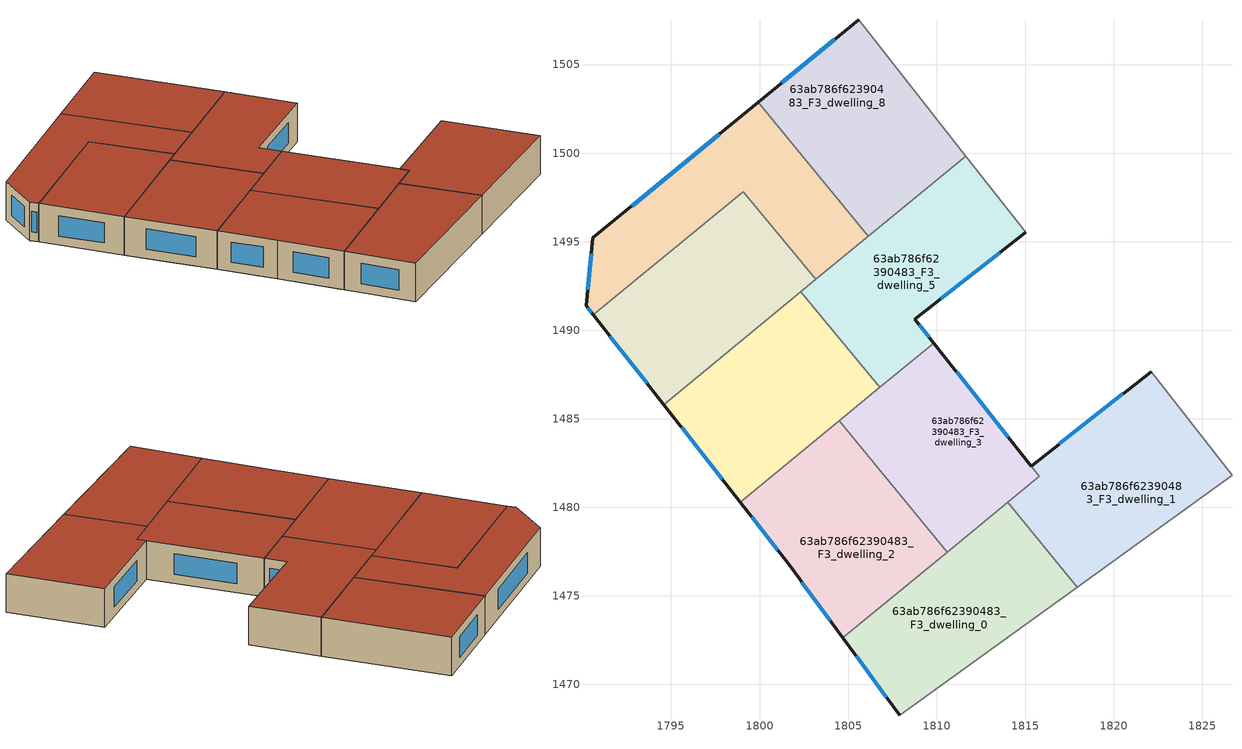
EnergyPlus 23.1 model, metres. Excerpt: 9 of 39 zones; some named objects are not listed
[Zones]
63ab786f62390483_F3_dwelling_0
 floor to 63ab786f62390483_F2_dwelling_5 (EU_floor_Construction): 1812.72,1479.22 1816.59,1474.51 1807.92,1468.25 1804.7,1472.63 z9
 floor to 63ab786f62390483_F2_dwelling_0 (EU_floor_Construction): 1814.88,1479.21 1817.94,1475.48 1816.59,1474.51 1813.6,1478.16 z9
 floor to 63ab786f62390483_F2_dwelling_1 (EU_floor_Construction): 1814.01,1480.28 1814.88,1479.21 1813.6,1478.16 1812.72,1479.22 z9
 wall outside (EU_wall_Construction): 1804.7,1472.63 1807.92,1468.25 z9:12
 wall adiabatic (EU_wall_Construction): 1807.92,1468.25 1817.95,1475.48 z9:12
 wall to 63ab786f62390483_F3_dwelling_1 (EU_wall_Construction): 1817.95,1475.48 1814.01,1480.28 z9:12
 wall to 63ab786f62390483_F3_dwelling_2 (EU_wall_Construction): 1810.59,1477.47 1804.7,1472.63 z9:12
 wall to 63ab786f62390483_F3_dwelling_3 (EU_wall_Construction): 1814.01,1480.28 1810.59,1477.47 z9:12
 window (EU_Window_Construction): 1805.46,1471.6 1807.17,1469.28 z9.7:11.3
 roof outside (EU_roof_Construction): 1817.95,1475.48 1814.01,1480.28 1804.7,1472.63 1807.92,1468.25 z12
63ab786f62390483_F3_dwelling_1
 floor to 63ab786f62390483_F2_dwelling_0 (EU_floor_Construction): 1823.3,1486.13 1826.68,1481.79 1817.94,1475.48 1814.88,1479.21 z9
 floor to 63ab786f62390483_F2_dwelling_1 (EU_floor_Construction): 1822.12,1487.66 1823.3,1486.13 1814.88,1479.21 1814.01,1480.28 1815.79,1481.74 1815.33,1482.32 z9
 wall outside (EU_wall_Construction): 1822.12,1487.66 1815.33,1482.32 z9:12
 wall adiabatic (EU_wall_Construction): 1817.95,1475.48 1826.68,1481.79 1822.12,1487.66 z9:12
 wall to 63ab786f62390483_F3_dwelling_3 (EU_wall_Construction): 1815.33,1482.32 1815.79,1481.74 1814.01,1480.28 z9:12
 window (EU_Window_Construction): 1820.53,1486.4 1816.93,1483.57 z9.7:11.3
 roof outside (EU_roof_Construction): 1826.68,1481.79 1822.12,1487.66 1815.33,1482.32 1815.79,1481.74 1814.01,1480.28 1817.95,1475.48 z12
63ab786f62390483_F3_dwelling_2
 floor to 63ab786f62390483_F2_dwelling_6 (EU_floor_Construction): 1806.42,1482.55 1810.4,1477.71 1804.52,1472.88 1801.68,1476.74 1800.77,1477.9 z9
 floor to 63ab786f62390483_F2_dwelling_5 (EU_floor_Construction): 1810.4,1477.71 1810.59,1477.47 1804.7,1472.63 1804.52,1472.88 z9
 floor to 63ab786f62390483_F2_dwelling_7 (EU_floor_Construction): 1804.5,1484.89 1806.42,1482.55 1800.77,1477.9 1798.9,1480.29 z9
 wall outside (EU_wall_Construction): 1798.9,1480.29 1801.68,1476.74 1804.7,1472.63 z9:12
 wall to 63ab786f62390483_F3_dwelling_3 (EU_wall_Construction): 1810.59,1477.47 1804.5,1484.89 z9:12
 wall to 63ab786f62390483_F3_dwelling_4 (EU_wall_Construction): 1804.5,1484.89 1798.9,1480.29 z9:12
 window (EU_Window_Construction): 1799.56,1479.45 1801.03,1477.58 / 1802.39,1475.78 1803.99,1473.6 z9.7:11.3
 roof outside (EU_roof_Construction): 1810.59,1477.47 1804.5,1484.89 1798.9,1480.29 1801.68,1476.74 1804.7,1472.63 z12
63ab786f62390483_F3_dwelling_3
 floor to 63ab786f62390483_F2_dwelling_1 (EU_floor_Construction): 1809.84,1489.27 1815.79,1481.74 1812.72,1479.22 1806.63,1486.63 z9
 floor to 63ab786f62390483_F2_dwelling_6 (EU_floor_Construction): 1808.55,1484.29 1812.53,1479.45 1810.4,1477.71 1806.42,1482.55 z9
 floor to 63ab786f62390483_F2_dwelling_5 (EU_floor_Construction): 1812.53,1479.45 1812.72,1479.22 1810.59,1477.47 1810.4,1477.71 z9
 floor adiabatic (EU_floor_Construction): 1806.63,1486.63 1808.55,1484.29 1806.42,1482.55 1804.5,1484.89 z9
 wall outside (EU_wall_Construction): 1815.33,1482.32 1809.84,1489.27 z9:12
 wall to 63ab786f62390483_F3_dwelling_5 (EU_wall_Construction): 1809.84,1489.27 1806.79,1486.77 z9:12
 wall to 63ab786f62390483_F3_dwelling_4 (EU_wall_Construction): 1806.79,1486.77 1804.5,1484.89 z9:12
 window (EU_Window_Construction): 1814.04,1483.95 1811.13,1487.64 z9.7:11.3
 roof outside (EU_roof_Construction): 1815.79,1481.74 1809.84,1489.27 1804.5,1484.89 1810.59,1477.47 z12
63ab786f62390483_F3_dwelling_4
 floor to 63ab786f62390483_F2_dwelling_8 (EU_floor_Construction): 1802.18,1492.05 1804.49,1489.23 1796.83,1482.93 1794.58,1485.8 z9
 floor to 63ab786f62390483_F2_dwelling_2 (EU_floor_Construction): 1802.68,1491.77 1806.49,1487.14 1806.32,1487 1802.52,1491.64 z9
 floor to 63ab786f62390483_F2_dwelling_1 (EU_floor_Construction): 1806.49,1487.14 1806.79,1486.77 1806.63,1486.63 1806.32,1487 z9
 floor to 63ab786f62390483_F2_dwelling_3 (EU_floor_Construction): 1802.34,1492.18 1802.68,1491.77 1802.52,1491.64 1802.18,1492.05 z9
 floor to 63ab786f62390483_F2_dwelling_7 (EU_floor_Construction): 1804.49,1489.23 1806.63,1486.63 1798.9,1480.29 1796.83,1482.93 z9
 wall outside (EU_wall_Construction): 1794.58,1485.8 1798.9,1480.29 z9:12
 wall to 63ab786f62390483_F3_dwelling_5 (EU_wall_Construction): 1806.79,1486.77 1802.34,1492.18 z9:12
 wall to 63ab786f62390483_F3_dwelling_6 (EU_wall_Construction): 1802.34,1492.18 1794.58,1485.8 z9:12
 window (EU_Window_Construction): 1795.59,1484.51 1797.89,1481.58 z9.7:11.3
 roof outside (EU_roof_Construction): 1806.79,1486.77 1802.34,1492.18 1794.58,1485.8 1798.9,1480.29 z12
63ab786f62390483_F3_dwelling_5
 floor to 63ab786f62390483_F2_dwelling_2 (EU_floor_Construction): 1811.98,1499.41 1815.04,1495.54 1808.77,1490.62 1809.54,1489.65 1806.49,1487.14 1802.68,1491.77 z9
 floor to 63ab786f62390483_F2_dwelling_1 (EU_floor_Construction): 1809.54,1489.65 1809.84,1489.27 1806.79,1486.77 1806.49,1487.14 z9
 floor to 63ab786f62390483_F2_dwelling_3 (EU_floor_Construction): 1811.65,1499.83 1811.98,1499.41 1802.68,1491.77 1802.34,1492.18 z9
 wall outside (EU_wall_Construction): 1809.84,1489.27 1808.77,1490.62 1815.04,1495.54 z9:12
 wall adiabatic (EU_wall_Construction): 1815.04,1495.54 1811.65,1499.83 z9:12
 wall to 63ab786f62390483_F3_dwelling_8 (EU_wall_Construction): 1811.65,1499.83 1806.14,1495.3 z9:12
 wall to 63ab786f62390483_F3_dwelling_7 (EU_wall_Construction): 1806.14,1495.3 1803.17,1492.86 z9:12
 wall to 63ab786f62390483_F3_dwelling_6 (EU_wall_Construction): 1803.17,1492.86 1802.34,1492.18 z9:12
 window (EU_Window_Construction): 1810.24,1491.78 1813.57,1494.38 / 1809.59,1489.59 1809.02,1490.3 z9.7:11.3
 roof outside (EU_roof_Construction): 1809.84,1489.27 1808.77,1490.62 1815.04,1495.54 1811.65,1499.83 1802.34,1492.18 1806.79,1486.77 z12
63ab786f62390483_F3_dwelling_6
 floor adiabatic (EU_floor_Construction): 1798.1,1497.01 1800.38,1494.24 1792.82,1488.04 1790.61,1490.86 z9
 floor to 63ab786f62390483_F2_dwelling_4 (EU_floor_Construction): 1799.09,1497.83 1800.21,1496.46 1799.22,1495.65 1798.1,1497.01 z9
 floor to 63ab786f62390483_F2_dwelling_8 (EU_floor_Construction): 1800.38,1494.24 1802.18,1492.05 1794.58,1485.8 1792.82,1488.04 z9
 floor to 63ab786f62390483_F2_dwelling_3 (EU_floor_Construction): 1800.21,1496.46 1803.17,1492.86 1802.18,1492.05 1799.22,1495.65 z9
 wall outside (EU_wall_Construction): 1790.61,1490.86 1794.58,1485.8 z9:12
 wall to 63ab786f62390483_F3_dwelling_7 (EU_wall_Construction): 1803.17,1492.86 1799.09,1497.83 1790.61,1490.86 z9:12
 window (EU_Window_Construction): 1791.54,1489.67 1793.65,1486.99 z9.7:11.3
 roof outside (EU_roof_Construction): 1803.17,1492.86 1799.09,1497.83 1790.61,1490.86 1794.58,1485.8 z12
63ab786f62390483_F3_dwelling_7
 floor to 63ab786f62390483_F2_dwelling_4 (EU_floor_Construction): 1799.92,1502.87 1803.18,1498.9 1800.21,1496.46 1799.09,1497.83 1798.1,1497.01 1795.96,1499.62 z9
 floor to 63ab786f62390483_F2_dwelling_3 (EU_floor_Construction): 1803.18,1498.9 1806.14,1495.3 1803.17,1492.86 1800.21,1496.46 z9
 floor to 63ab786f62390483_F2_dwelling_9 (EU_floor_Construction): 1795.96,1499.62 1798.1,1497.01 1790.61,1490.86 1790.2,1491.38 1790.59,1495.21 z9
 wall outside (EU_wall_Construction): 1799.92,1502.88 1790.59,1495.21 1790.2,1491.38 1790.61,1490.86 z9:12
 wall to 63ab786f62390483_F3_dwelling_8 (EU_wall_Construction): 1806.14,1495.3 1799.92,1502.88 z9:12
 window (EU_Window_Construction): 1790.3,1491.26 1790.52,1490.98 / 1790.5,1494.31 1790.29,1492.28 / 1797.73,1501.08 1792.78,1497.01 z9.7:11.3
 roof outside (EU_roof_Construction): 1803.17,1492.86 1806.14,1495.3 1799.92,1502.88 1790.59,1495.21 1790.2,1491.38 1790.61,1490.86 1799.09,1497.83 z12
63ab786f62390483_F3_dwelling_8
 floor to 63ab786f62390483_F2_dwelling_3 (EU_floor_Construction): 1808.77,1503.49 1811.65,1499.83 1806.14,1495.3 1803.18,1498.9 z9
 floor to 63ab786f62390483_F2_dwelling_4 (EU_floor_Construction): 1805.59,1507.54 1808.77,1503.49 1803.18,1498.9 1799.92,1502.87 z9
 wall outside (EU_wall_Construction): 1805.59,1507.54 1799.92,1502.88 z9:12
 wall adiabatic (EU_wall_Construction): 1811.65,1499.83 1805.59,1507.54 z9:12
 window (EU_Window_Construction): 1804.26,1506.44 1801.25,1503.97 z9.7:11.3
 roof outside (EU_roof_Construction): 1811.65,1499.83 1805.59,1507.54 1799.92,1502.88 1806.14,1495.3 z12
[Building]
EU S2 Campaign: North Axis=0; Terrain=City; Solar Distribution=FullExterior
[Site:Location]
Budapest.Ferenc.Liszt.Intl.AP: Latitude=47.437; Longitude=19.256; Time Zone=1; Elevation=185
[SizingPeriod:WeatherFileDays]
AnnualSizingPeriod: Begin Month=1; Begin Day of Month=1; End Month=12; End Day of Month=31; Day of Week for Start Day=Monday; Use Weather File Daylight Saving Period=No; Use Weather File Rain and Snow Indicators=No
[MATERIAL]
EU_InternalMass_Material: Roughness=MediumRough; Thickness=0.1; Conductivity=1; Density=1800; Specific Heat=900; Thermal Absorptance=0.9; Solar Absorptance=0.7; Visible Absorptance=0.7
[MATERIAL:NOMASS] Roughness=MediumRough; Thermal Absorptance=0.9; Solar Absorptance=0.7; Visible Absorptance=0.7
Name | Thermal Resistance
EU_wall_NoMass | 0.832559
EU_roof_NoMass | 1.39638
EU_floor_NoMass | 0.872794
[WINDOWMATERIAL:SIMPLEGLAZINGSYSTEM]
EU_Window_SimpleGlazing: UFactor=2.79869; Solar Heat Gain Coefficient=0.75; Visible Transmittance=0.75
[CONSTRUCTION]
EU_wall_Construction: EU_wall_NoMass
EU_roof_Construction: EU_roof_NoMass
EU_floor_Construction: EU_floor_NoMass
EU_Window_Construction: EU_Window_SimpleGlazing
EU_InternalMass_Construction: EU_InternalMass_Material
[ZONE] Type=1; Multiplier=1; Ceiling Height=autocalculate; Floor Area=autocalculate; Part of Total Floor Area=Yes
Name | Volume
63ab786f62390483_F3_dwelling_0 | 212.904
63ab786f62390483_F3_dwelling_1 | 229.594
63ab786f62390483_F3_dwelling_2 | 212.92
63ab786f62390483_F3_dwelling_3 | 196.242
63ab786f62390483_F3_dwelling_4 | 212.899
63ab786f62390483_F3_dwelling_5 | 212.913
63ab786f62390483_F3_dwelling_6 | 212.927
63ab786f62390483_F3_dwelling_7 | 212.932
63ab786f62390483_F3_dwelling_8 | 212.918
[INTERNALMASS] Construction=EU_InternalMass_Construction
Name | Zone or ZoneList | Surface Area
63ab786f62390483_F3_dwelling_0_EU_InternalMass | 63ab786f62390483_F3_dwelling_0 | 70.9691
63ab786f62390483_F3_dwelling_1_EU_InternalMass | 63ab786f62390483_F3_dwelling_1 | 76.5305
63ab786f62390483_F3_dwelling_2_EU_InternalMass | 63ab786f62390483_F3_dwelling_2 | 70.9738
63ab786f62390483_F3_dwelling_3_EU_InternalMass | 63ab786f62390483_F3_dwelling_3 | 65.4196
63ab786f62390483_F3_dwelling_4_EU_InternalMass | 63ab786f62390483_F3_dwelling_4 | 70.9675
63ab786f62390483_F3_dwelling_5_EU_InternalMass | 63ab786f62390483_F3_dwelling_5 | 70.9705
63ab786f62390483_F3_dwelling_6_EU_InternalMass | 63ab786f62390483_F3_dwelling_6 | 70.9767
63ab786f62390483_F3_dwelling_7_EU_InternalMass | 63ab786f62390483_F3_dwelling_7 | 70.9774
63ab786f62390483_F3_dwelling_8_EU_InternalMass | 63ab786f62390483_F3_dwelling_8 | 70.9742
[OTHEREQUIPMENT] Fuel Type=Electricity; Design Level Calculation Method=Watts/Area; Power per Zone Floor Area=1; Fraction Latent=0; Fraction Radiant=0; Fraction Lost=0; Carbon Dioxide Generation Rate=0; EndUse Subcategory=EU_Step8_InternalGains
Name | Zone or ZoneList or Space or SpaceList | Schedule
EU_Step8_InternalGain_63ab786f62390483_F3_dwelling_0_f000 | 63ab786f62390483_F3_dwelling_0 | EU_Step8_GainSchedule_63ab786f62390483_F3_dwelling_0_f000
EU_Step8_InternalGain_63ab786f62390483_F3_dwelling_1_f000 | 63ab786f62390483_F3_dwelling_1 | EU_Step8_GainSchedule_63ab786f62390483_F3_dwelling_1_f000
EU_Step8_InternalGain_63ab786f62390483_F3_dwelling_2_f000 | 63ab786f62390483_F3_dwelling_2 | EU_Step8_GainSchedule_63ab786f62390483_F3_dwelling_2_f000
EU_Step8_InternalGain_63ab786f62390483_F3_dwelling_3_f000 | 63ab786f62390483_F3_dwelling_3 | EU_Step8_GainSchedule_63ab786f62390483_F3_dwelling_3_f000
EU_Step8_InternalGain_63ab786f62390483_F3_dwelling_4_f000 | 63ab786f62390483_F3_dwelling_4 | EU_Step8_GainSchedule_63ab786f62390483_F3_dwelling_4_f000
EU_Step8_InternalGain_63ab786f62390483_F3_dwelling_5_f000 | 63ab786f62390483_F3_dwelling_5 | EU_Step8_GainSchedule_63ab786f62390483_F3_dwelling_5_f000
EU_Step8_InternalGain_63ab786f62390483_F3_dwelling_6_f000 | 63ab786f62390483_F3_dwelling_6 | EU_Step8_GainSchedule_63ab786f62390483_F3_dwelling_6_f000
EU_Step8_InternalGain_63ab786f62390483_F3_dwelling_7_f000 | 63ab786f62390483_F3_dwelling_7 | EU_Step8_GainSchedule_63ab786f62390483_F3_dwelling_7_f000
EU_Step8_InternalGain_63ab786f62390483_F3_dwelling_8_f000 | 63ab786f62390483_F3_dwelling_8 | EU_Step8_GainSchedule_63ab786f62390483_F3_dwelling_8_f000
[ZONEVENTILATION:DESIGNFLOWRATE] Schedule=EU_AlwaysOn; Design Flow Rate Calculation Method=AirChanges/Hour; Air Changes per Hour=0.475469; Ventilation Type=Natural; Fan Pressure Rise=0; Fan Total Efficiency=1; Constant Term Coefficient=1; Temperature Term Coefficient=0; Velocity Term Coefficient=0; Velocity Squared Term Coefficient=0; Minimum Indoor Temperature=-100; Maximum Indoor Temperature=100; Delta Temperature=-100; Minimum Outdoor Temperature=-100; Maximum Outdoor Temperature=100; Maximum Wind Speed=40
Name | Zone or ZoneList or Space or SpaceList
EU_ConstantAir_63ab786f62390483_F3_dwelling_0 | 63ab786f62390483_F3_dwelling_0
EU_ConstantAir_63ab786f62390483_F3_dwelling_1 | 63ab786f62390483_F3_dwelling_1
EU_ConstantAir_63ab786f62390483_F3_dwelling_2 | 63ab786f62390483_F3_dwelling_2
EU_ConstantAir_63ab786f62390483_F3_dwelling_3 | 63ab786f62390483_F3_dwelling_3
EU_ConstantAir_63ab786f62390483_F3_dwelling_4 | 63ab786f62390483_F3_dwelling_4
EU_ConstantAir_63ab786f62390483_F3_dwelling_5 | 63ab786f62390483_F3_dwelling_5
EU_ConstantAir_63ab786f62390483_F3_dwelling_6 | 63ab786f62390483_F3_dwelling_6
EU_ConstantAir_63ab786f62390483_F3_dwelling_7 | 63ab786f62390483_F3_dwelling_7
EU_ConstantAir_63ab786f62390483_F3_dwelling_8 | 63ab786f62390483_F3_dwelling_8
[HVACTEMPLATE:ZONE:IDEALLOADSAIRSYSTEM] System Availability Schedule=EU_AlwaysOn; Maximum Heating Supply Air Temperature=50; Minimum Cooling Supply Air Temperature=13; Maximum Heating Supply Air Humidity Ratio=0.0156; Minimum Cooling Supply Air Humidity Ratio=0.0077; Heating Limit=NoLimit; Cooling Limit=NoLimit; Heating Availability Schedule=EU_AlwaysOn; Cooling Availability Schedule=EU_CoolingOff; Dehumidification Control Type=ConstantSensibleHeatRatio; Cooling Sensible Heat Ratio=0.7; Dehumidification Setpoint=60; Humidification Control Type=None; Humidification Setpoint=30; Outdoor Air Method=None; Outdoor Air Flow Rate per Person=0.00944; Outdoor Air Flow Rate per Zone Floor Area=0; Outdoor Air Flow Rate per Zone=0; Demand Controlled Ventilation Type=None; Outdoor Air Economizer Type=NoEconomizer; Heat Recovery Type=None; Sensible Heat Recovery Effectiveness=0.7; Latent Heat Recovery Effectiveness=0.65
Name | Template Thermostat
63ab786f62390483_F3_dwelling_0 | EU_HeatOnly_63ab786f62390483_F3_dwelling_0
63ab786f62390483_F3_dwelling_1 | EU_HeatOnly_63ab786f62390483_F3_dwelling_1
63ab786f62390483_F3_dwelling_2 | EU_HeatOnly_63ab786f62390483_F3_dwelling_2
63ab786f62390483_F3_dwelling_3 | EU_HeatOnly_63ab786f62390483_F3_dwelling_3
63ab786f62390483_F3_dwelling_4 | EU_HeatOnly_63ab786f62390483_F3_dwelling_4
63ab786f62390483_F3_dwelling_5 | EU_HeatOnly_63ab786f62390483_F3_dwelling_5
63ab786f62390483_F3_dwelling_6 | EU_HeatOnly_63ab786f62390483_F3_dwelling_6
63ab786f62390483_F3_dwelling_7 | EU_HeatOnly_63ab786f62390483_F3_dwelling_7
63ab786f62390483_F3_dwelling_8 | EU_HeatOnly_63ab786f62390483_F3_dwelling_8
[SIZING:ZONE] Zone Cooling Design Supply Air Temperature Input Method=SupplyAirTemperature; Zone Cooling Design Supply Air Temperature=13; Zone Heating Design Supply Air Temperature Input Method=SupplyAirTemperature; Zone Heating Design Supply Air Temperature=50; Zone Cooling Design Supply Air Humidity Ratio=0.008; Zone Heating Design Supply Air Humidity Ratio=0.008; Cooling Design Air Flow Method=DesignDay; Cooling Design Air Flow Rate=0; Cooling Minimum Air Flow per Zone Floor Area=0.000762; Cooling Minimum Air Flow=0; Cooling Minimum Air Flow Fraction=0.2; Heating Design Air Flow Method=DesignDay; Heating Design Air Flow Rate=0; Heating Maximum Air Flow per Zone Floor Area=0.002032; Heating Maximum Air Flow=0.141576; Heating Maximum Air Flow Fraction=0.3; Account for Dedicated Outdoor Air System=No; Dedicated Outdoor Air System Control Strategy=NeutralSupplyAir; Dedicated Outdoor Air Low Setpoint Temperature for Design=autosize; Dedicated Outdoor Air High Setpoint Temperature for Design=autosize; Zone Load Sizing Method=Sensible Load Only No Latent Load; Zone Latent Cooling Design Supply Air Humidity Ratio Input Method=HumidityRatioDifference; Zone Cooling Design Supply Air Humidity Ratio Difference=0.005; Zone Latent Heating Design Supply Air Humidity Ratio Input Method=HumidityRatioDifference; Zone Humidification Design Supply Air Humidity Ratio Difference=0.005
63ab786f62390483_F3_dwelling_0; 63ab786f62390483_F3_dwelling_1; 63ab786f62390483_F3_dwelling_2; 63ab786f62390483_F3_dwelling_3; 63ab786f62390483_F3_dwelling_4; 63ab786f62390483_F3_dwelling_5; 63ab786f62390483_F3_dwelling_6; 63ab786f62390483_F3_dwelling_7; 63ab786f62390483_F3_dwelling_8
[SCHEDULE:CONSTANT]
Name | Hourly Value
EU_AlwaysOn | 1
EU_CoolingOff | 0
[SCHEDULE:FILE] Column Number=1; Rows to Skip at Top=0; Number of Hours of Data=8760; Column Separator=Comma; Interpolate to Timestep=No; Minutes per Item=60; Adjust Schedule for Daylight Savings=Yes
Name | File
EU_Step8_GainSchedule_63ab786f62390483_F3_dwelling_0_f000 | ../../schedules/63ab786f62390483/63ab786f62390483_F3_dwelling_0_f000_gain.csv
EU_Step8_GainSchedule_63ab786f62390483_F3_dwelling_1_f000 | ../../schedules/63ab786f62390483/63ab786f62390483_F3_dwelling_1_f000_gain.csv
EU_Step8_GainSchedule_63ab786f62390483_F3_dwelling_2_f000 | ../../schedules/63ab786f62390483/63ab786f62390483_F3_dwelling_2_f000_gain.csv
EU_Step8_GainSchedule_63ab786f62390483_F3_dwelling_3_f000 | ../../schedules/63ab786f62390483/63ab786f62390483_F3_dwelling_3_f000_gain.csv
EU_Step8_GainSchedule_63ab786f62390483_F3_dwelling_4_f000 | ../../schedules/63ab786f62390483/63ab786f62390483_F3_dwelling_4_f000_gain.csv
EU_Step8_GainSchedule_63ab786f62390483_F3_dwelling_5_f000 | ../../schedules/63ab786f62390483/63ab786f62390483_F3_dwelling_5_f000_gain.csv
EU_Step8_GainSchedule_63ab786f62390483_F3_dwelling_6_f000 | ../../schedules/63ab786f62390483/63ab786f62390483_F3_dwelling_6_f000_gain.csv
EU_Step8_GainSchedule_63ab786f62390483_F3_dwelling_7_f000 | ../../schedules/63ab786f62390483/63ab786f62390483_F3_dwelling_7_f000_gain.csv
EU_Step8_GainSchedule_63ab786f62390483_F3_dwelling_8_f000 | ../../schedules/63ab786f62390483/63ab786f62390483_F3_dwelling_8_f000_gain.csv
